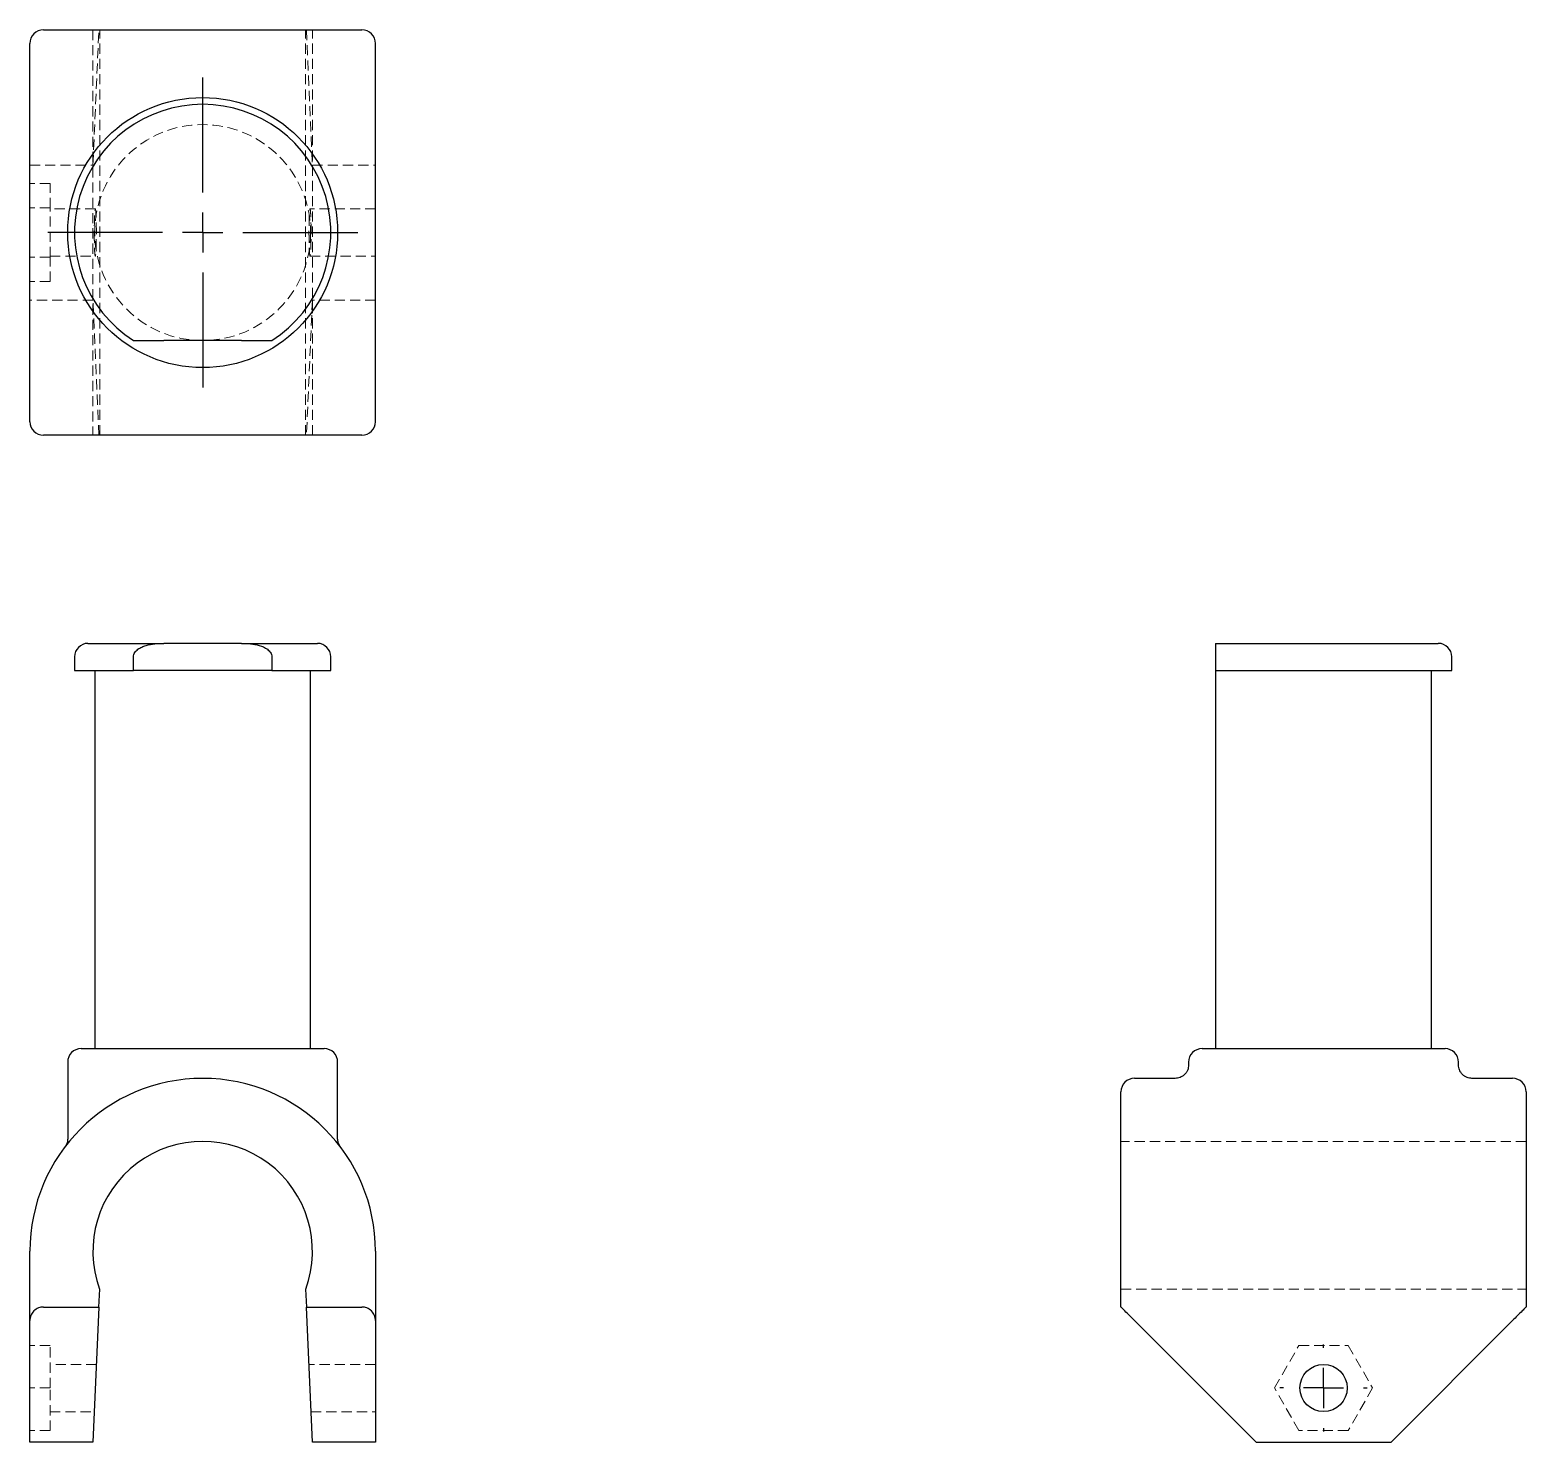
# Model space of a CAD drawing. Header units: millimetres. Extents: x 61 to 248, y 7 to 183.
import ezdxf

# ---------------------------------------------------------------- set-up
doc = ezdxf.new("R2010")
doc.units = ezdxf.units.MM
doc.linetypes.add('HIDDEN', pattern=[1.905, 1.27, -0.635])
doc.layers.add('10', color=7, linetype='Continuous')

# ---------------------------------------------------------------- blocks, each defined once
blk = doc.blocks.new('SW_CENTERMARKSYMBOL_0')
at = {"layer": '10', "color": 0}
for p, q in [((0, 5), (0, 19.36)), ((0, 0), (0, 2.5)), ((-5, 0), (-19.36, 0)), ((0, 0), (-2.5, 0)), ((0, 0), (0, -2.5)), ((0, 0), (2.5, 0)), ((5, 0), (19.36, 0)), ((0, -5), (0, -19.36))]:
    blk.add_line(p, q, dxfattribs=at)
blk = doc.blocks.new('SW_CENTERMARKSYMBOL_1')
at = {"layer": '10', "color": 0}
for p, q in [((0, 5), (0, 5.45)), ((0, 0), (0, 2.5)), ((-5, 0), (-5.45, 0)), ((0, 0), (-2.5, 0)), ((0, 0), (0, -2.5)), ((0, 0), (2.5, 0)), ((5, 0), (5.45, 0)), ((0, -5), (0, -5.45))]:
    blk.add_line(p, q, dxfattribs=at)

msp = doc.modelspace()

# ---------------------------------------------------------------- linework, layer by layer
at = {"color": 7, "linetype": 'Continuous', "lineweight": 25}
for p, q in [((63.11, 183.3), (102.89, 183.3)), ((61.42, 134.39), (61.42, 181.61)), ((104.58, 134.39), (104.58, 181.61)), ((87.84, 144.52), (78.16, 144.52)), ((102.89, 132.7), (63.11, 132.7)), ((68.67, 106.71), (78.16, 106.71)), ((87.84, 106.71), (78.16, 106.71)), ((87.84, 106.71), (97.33, 106.71)), ((209.52, 106.71), (237.33, 106.71)), ((66.99, 105.02), (66.99, 103.34)), ((74.36, 103.34), (74.36, 105.02)), ((91.64, 105.02), (91.64, 103.34)), ((99.01, 103.34), (99.01, 105.02)), ((209.52, 105.02), (209.52, 103.34)), ((239.01, 103.34), (239.01, 105.02)), ((66.99, 103.34), (74.36, 103.34)), ((69.52, 103.34), (69.52, 56.12)), ((83, 103.34), (74.36, 103.34)), ((91.64, 103.34), (83, 103.34)), ((91.64, 103.34), (99.01, 103.34)), ((96.48, 56.12), (96.48, 103.34)), ((209.52, 103.34), (209.52, 56.12)), ((209.52, 103.34), (239.01, 103.34)), ((236.48, 56.12), (236.48, 103.34)), ((67.83, 56.12), (83, 56.12)), ((83, 56.12), (98.17, 56.12)), ((207.83, 56.12), (238.17, 56.12)), ((66.14, 54.43), (66.14, 44.85)), ((99.86, 44.85), (99.86, 54.43)), ((206.14, 54.43), (206.14, 54.09)), ((239.86, 54.09), (239.86, 54.43)), ((204.48, 52.4), (199.39, 52.4)), ((246.61, 52.4), (241.52, 52.4)), ((241.52, 52.38), (241.52, 52.38)), ((197.7, 30.82), (197.7, 50.72)), ((248.3, 50.72), (248.3, 30.82)), ((61.42, 22.18), (61.42, 30.82)), ((104.58, 30.82), (104.58, 22.18)), ((197.7, 23.86), (197.7, 30.82)), ((248.3, 30.82), (248.3, 23.86)), ((70.04, 23.86), (70.14, 26.09)), ((95.86, 26.09), (95.96, 23.86)), ((63.11, 23.86), (70.04, 23.86)), ((70.04, 23.86), (69.29, 7)), ((95.96, 23.86), (102.89, 23.86)), ((96.71, 7), (95.96, 23.86)), ((61.42, 7), (61.42, 22.18)), ((104.58, 22.18), (104.58, 7)), ((199.39, 22.18), (214.57, 7)), ((231.43, 7), (246.61, 22.18)), ((69.29, 7), (61.42, 7)), ((104.58, 7), (96.71, 7)), ((214.57, 7), (231.43, 7))]:
    msp.add_line(p, q, dxfattribs=at)
at = {"color": 7, "linetype": 'HIDDEN', "lineweight": 18}
for p, q in [((69.29, 166.43), (70.04, 183.3)), ((69.29, 183.3), (69.29, 132.7)), ((70.14, 132.7), (70.14, 183.3)), ((95.86, 132.7), (95.86, 183.3)), ((95.96, 183.3), (96.71, 166.43)), ((96.71, 132.7), (96.71, 183.3)), ((61.42, 166.43), (69.29, 166.43)), ((96.71, 166.43), (104.58, 166.43)), ((63.95, 164.13), (61.42, 164.13)), ((63.95, 161.07), (63.95, 164.13)), ((63.95, 161.07), (61.42, 161.07)), ((63.95, 154.93), (63.95, 161.07)), ((69.59, 160.95), (63.95, 160.95)), ((104.58, 160.95), (96.41, 160.95)), ((63.95, 154.93), (61.42, 154.93)), ((63.95, 155.05), (69.59, 155.05)), ((63.95, 151.87), (63.95, 154.93)), ((96.41, 155.05), (104.58, 155.05)), ((63.95, 151.87), (61.42, 151.87)), ((69.29, 149.57), (61.42, 149.57)), ((70.04, 132.7), (69.29, 149.57)), ((96.71, 149.57), (95.96, 132.7)), ((104.58, 149.57), (96.71, 149.57)), ((204.48, 52.38), (204.48, 52.38)), ((248.3, 44.53), (197.7, 44.53)), ((197.7, 26.09), (248.3, 26.09)), ((63.95, 19.06), (61.42, 19.06)), ((63.95, 13.75), (63.95, 19.06)), ((216.87, 13.75), (219.93, 19.06)), ((219.93, 19.06), (226.07, 19.06)), ((226.07, 19.06), (229.13, 13.75)), ((69.72, 16.7), (63.95, 16.7)), ((104.58, 16.7), (96.28, 16.7)), ((63.95, 13.75), (61.42, 13.75)), ((63.95, 8.43), (63.95, 13.75)), ((219.93, 8.43), (216.87, 13.75)), ((229.13, 13.75), (226.07, 8.43)), ((63.95, 10.79), (69.46, 10.79)), ((96.54, 10.79), (104.58, 10.79)), ((63.95, 8.43), (61.42, 8.43)), ((226.07, 8.43), (219.93, 8.43))]:
    msp.add_line(p, q, dxfattribs=at)
at = {"color": 7, "linetype": 'Continuous', "lineweight": 25}
for centre, radius in [((83, 158), 16.86), ((223, 13.75), 2.95)]:
    msp.add_circle(centre, radius, dxfattribs=at)
at = {"color": 7, "linetype": 'HIDDEN', "lineweight": 18}
msp.add_circle((83, 158), 13.48, dxfattribs=at)
at = {"color": 7, "linetype": 'Continuous', "lineweight": 25}
for centre, radius, start, end in [((63.11, 181.61), 1.69, 90, 180), ((102.89, 181.61), 1.69, 0, 90), ((83, 158), 16.01, 302.6457, 237.3543), ((63.11, 134.39), 1.69, 180, 270), ((102.89, 134.39), 1.69, 270, 0), ((68.67, 105.02), 1.69, 90, 180), ((97.33, 105.02), 1.69, 0, 90), ((237.33, 105.02), 1.69, 0, 90), ((67.83, 54.43), 1.69, 90, 180), ((98.17, 54.43), 1.69, 0, 90), ((207.83, 54.43), 1.69, 90, 180), ((238.17, 54.43), 1.69, 0, 90), ((83, 30.82), 21.58, 0, 180), ((199.39, 50.72), 1.69, 90, 180), ((246.61, 50.72), 1.69, 0, 90), ((83, 30.82), 13.71, 339.7985, 200.2015)]:
    msp.add_arc(centre, radius, start, end, dxfattribs=at)
at = {"color": 7, "linetype": 'HIDDEN', "lineweight": 18}
for points in [[(69.72, 158), (69.72, 158.25), (69.72, 158.52), (69.71, 159.13), (69.71, 159.46), (69.69, 159.93), (69.68, 160.08), (69.67, 160.37), (69.66, 160.5), (69.64, 160.71), (69.63, 160.8), (69.61, 160.92), (69.6, 160.95), (69.58, 160.95), (69.57, 160.92), (69.55, 160.8), (69.54, 160.71), (69.52, 160.5), (69.51, 160.37), (69.5, 160.08), (69.49, 159.93), (69.48, 159.46), (69.47, 159.13), (69.46, 158.52), (69.46, 158.25), (69.46, 158)], [(96.54, 158), (96.54, 158.25), (96.54, 158.52), (96.53, 159.13), (96.52, 159.46), (96.51, 159.93), (96.5, 160.08), (96.49, 160.37), (96.48, 160.5), (96.46, 160.71), (96.45, 160.8), (96.43, 160.92), (96.42, 160.95), (96.4, 160.95), (96.39, 160.92), (96.37, 160.8), (96.36, 160.71), (96.34, 160.5), (96.33, 160.37), (96.32, 160.08), (96.31, 159.93), (96.29, 159.46), (96.29, 159.13), (96.28, 158.52), (96.28, 158.25), (96.28, 158)], [(69.46, 158), (69.46, 157.75), (69.46, 157.48), (69.47, 156.87), (69.48, 156.54), (69.49, 156.07), (69.5, 155.92), (69.51, 155.63), (69.52, 155.5), (69.54, 155.29), (69.55, 155.2), (69.57, 155.08), (69.58, 155.05), (69.6, 155.05), (69.61, 155.08), (69.63, 155.2), (69.64, 155.29), (69.66, 155.5), (69.67, 155.63), (69.68, 155.92), (69.69, 156.07), (69.71, 156.54), (69.71, 156.87), (69.72, 157.48), (69.72, 157.75), (69.72, 158)], [(96.28, 158), (96.28, 157.75), (96.28, 157.48), (96.29, 156.87), (96.29, 156.54), (96.31, 156.07), (96.32, 155.92), (96.33, 155.63), (96.34, 155.5), (96.36, 155.29), (96.37, 155.2), (96.39, 155.08), (96.4, 155.05), (96.42, 155.05), (96.43, 155.08), (96.45, 155.2), (96.46, 155.29), (96.48, 155.5), (96.49, 155.63), (96.5, 155.92), (96.51, 156.07), (96.52, 156.54), (96.53, 156.87), (96.54, 157.48), (96.54, 157.75), (96.54, 158)]]:
    msp.add_open_spline(points, degree=3, knots=[0, 0, 0, 0, 0.125, 0.125, 0.25, 0.25, 0.3125, 0.3125, 0.375, 0.375, 0.4375, 0.4375, 0.5, 0.5, 0.5625, 0.5625, 0.625, 0.625, 0.6875, 0.6875, 0.75, 0.75, 0.875, 0.875, 1, 1, 1, 1], dxfattribs=at)
at = {"color": 7, "linetype": 'Continuous', "lineweight": 25}
for points, knots in [([(74.36, 144.52), (74.36, 144.52), (74.42, 144.52), (74.58, 144.52), (74.64, 144.52), (74.77, 144.52), (74.84, 144.52), (75.07, 144.52), (75.23, 144.52), (75.57, 144.52), (75.75, 144.52), (76.29, 144.52), (76.66, 144.52), (77.4, 144.52), (77.78, 144.52), (78.16, 144.52)], [0, 0, 0, 0, 0.125, 0.125, 0.1875, 0.1875, 0.25, 0.25, 0.375, 0.375, 0.5, 0.5, 0.75, 0.75, 1, 1, 1, 1]), ([(87.84, 144.52), (88.22, 144.52), (88.59, 144.52), (89.34, 144.52), (89.71, 144.52), (90.43, 144.52), (90.79, 144.52), (91.24, 144.52), (91.37, 144.52), (91.52, 144.52), (91.57, 144.52), (91.62, 144.52), (91.64, 144.52), (91.64, 144.52)], [0, 0, 0, 0, 0.25, 0.25, 0.5, 0.5, 0.75, 0.75, 0.875, 0.875, 0.9375, 0.9375, 1, 1, 1, 1]), ([(74.36, 105.02), (74.36, 105.22), (74.42, 105.4), (74.58, 105.64), (74.64, 105.72), (74.77, 105.85), (74.84, 105.91), (75.07, 106.09), (75.23, 106.18), (75.57, 106.33), (75.75, 106.4), (76.29, 106.56), (76.66, 106.62), (77.4, 106.7), (77.78, 106.71), (78.16, 106.71)], [0, 0, 0, 0, 0.125, 0.125, 0.1875, 0.1875, 0.25, 0.25, 0.375, 0.375, 0.5, 0.5, 0.75, 0.75, 1, 1, 1, 1]), ([(87.84, 106.71), (88.22, 106.71), (88.59, 106.7), (89.34, 106.62), (89.71, 106.56), (90.43, 106.35), (90.79, 106.2), (91.24, 105.86), (91.37, 105.72), (91.52, 105.48), (91.57, 105.4), (91.62, 105.22), (91.64, 105.12), (91.64, 105.02)], [0, 0, 0, 0, 0.25, 0.25, 0.5, 0.5, 0.75, 0.75, 0.875, 0.875, 0.9375, 0.9375, 1, 1, 1, 1]), ([(209.52, 106.71), (209.52, 106.71), (209.52, 106.7), (209.52, 106.62), (209.52, 106.56), (209.52, 106.35), (209.52, 106.2), (209.52, 105.86), (209.52, 105.72), (209.52, 105.48), (209.52, 105.4), (209.52, 105.22), (209.52, 105.12), (209.52, 105.02)], [0, 0, 0, 0, 0.25, 0.25, 0.5, 0.5, 0.75, 0.75, 0.875, 0.875, 0.9375, 0.9375, 1, 1, 1, 1]), ([(206.15, 54.09), (206.13, 53.87), (206.09, 53.55), (205.88, 53.15), (205.66, 52.88), (205.39, 52.67), (205, 52.46), (204.67, 52.42), (204.46, 52.4)], [0, 0, 0, 0, 0.239458, 0.368362, 0.500002, 0.631641, 0.760545, 1, 1, 1, 1]), ([(241.54, 52.4), (241.33, 52.42), (241, 52.46), (240.61, 52.67), (240.34, 52.88), (240.12, 53.15), (239.91, 53.55), (239.87, 53.87), (239.85, 54.09)], [0, 0, 0, 0, 0.239455, 0.368359, 0.499998, 0.631638, 0.760542, 1, 1, 1, 1]), ([(66.15, 44.87), (66.13, 44.69), (66.1, 44.32), (65.92, 44.03), (65.82, 43.88)], [0, 0, 0, 0, 0.495033, 1, 1, 1, 1]), ([(100.18, 43.88), (100.09, 44.03), (99.9, 44.32), (99.87, 44.69), (99.86, 44.87)], [0, 0, 0, 0, 0.505494, 1, 1, 1, 1]), ([(63.11, 23.86), (62.91, 23.86), (62.7, 23.83), (62.28, 23.66), (62.08, 23.53), (61.75, 23.2), (61.62, 23.01), (61.46, 22.59), (61.42, 22.38), (61.42, 22.18)], [0, 0, 0, 0, 0.25, 0.25, 0.5, 0.5, 0.75, 0.75, 1, 1, 1, 1]), ([(104.58, 22.18), (104.58, 22.38), (104.54, 22.59), (104.38, 23.01), (104.25, 23.2), (103.92, 23.53), (103.72, 23.66), (103.3, 23.83), (103.09, 23.86), (102.89, 23.86)], [0, 0, 0, 0, 0.25, 0.25, 0.5, 0.5, 0.75, 0.75, 1, 1, 1, 1]), ([(199.39, 22.18), (199.19, 22.38), (198.98, 22.59), (198.56, 23.01), (198.36, 23.2), (198.03, 23.53), (197.91, 23.66), (197.74, 23.83), (197.7, 23.86), (197.7, 23.86)], [0, 0, 0, 0, 0.25, 0.25, 0.5, 0.5, 0.75, 0.75, 1, 1, 1, 1]), ([(248.3, 23.86), (248.3, 23.86), (248.26, 23.83), (248.09, 23.66), (247.97, 23.53), (247.64, 23.2), (247.44, 23.01), (247.02, 22.59), (246.81, 22.38), (246.61, 22.18)], [0, 0, 0, 0, 0.25, 0.25, 0.5, 0.5, 0.75, 0.75, 1, 1, 1, 1])]:
    msp.add_open_spline(points, degree=3, knots=knots, dxfattribs=at)

# ---------------------------------------------------------------- block references
at = {"layer": '10'}
for name, p in [('SW_CENTERMARKSYMBOL_0', (83, 158)), ('SW_CENTERMARKSYMBOL_1', (223, 13.75))]:
    msp.add_blockref(name, p, dxfattribs=at)

doc.saveas('drawing.dxf')
